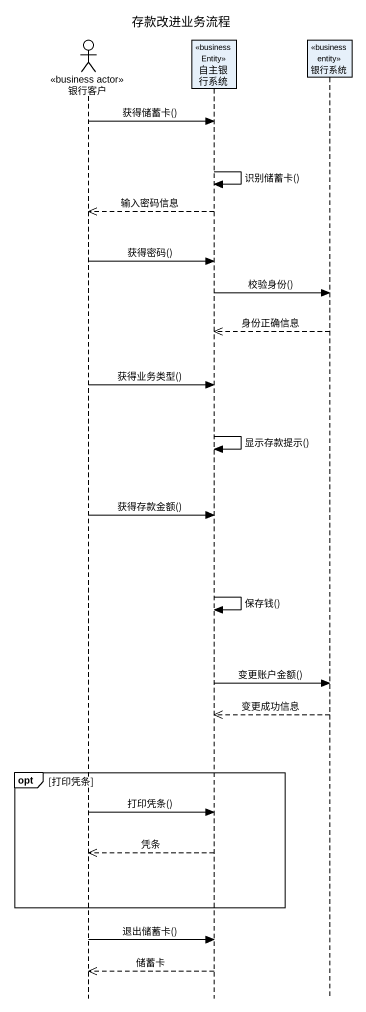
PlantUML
@startuml
title 存款改进业务流程
hide footbox
actor 银行客户 <<business actor>>
participant 自主银行系统 <<business Entity>>
participant 银行系统 <<business entity>>

银行客户 -> 自主银行系统 : 获得储蓄卡()
自主银行系统 -> 自主银行系统 : 识别储蓄卡()
自主银行系统 -->> 银行客户 : 输入密码信息
银行客户 -> 自主银行系统 : 获得密码()
自主银行系统 -> 银行系统 : 校验身份()
银行系统 -->> 自主银行系统 : 身份正确信息
银行客户 -> 自主银行系统 : 获得业务类型()
自主银行系统 -> 自主银行系统 : 显示存款提示()
银行客户 -> 自主银行系统 : 获得存款金额()
自主银行系统 -> 自主银行系统 : 保存钱()
自主银行系统 -> 银行系统 : 变更账户金额()
银行系统 -->> 自主银行系统 : 变更成功信息
opt 打印凭条
  银行客户 -> 自主银行系统 : 打印凭条()
  自主银行系统 -->> 银行客户 : 凭条
end
银行客户 -> 自主银行系统 : 退出储蓄卡()
自主银行系统 -->> 银行客户 : 储蓄卡
@enduml
